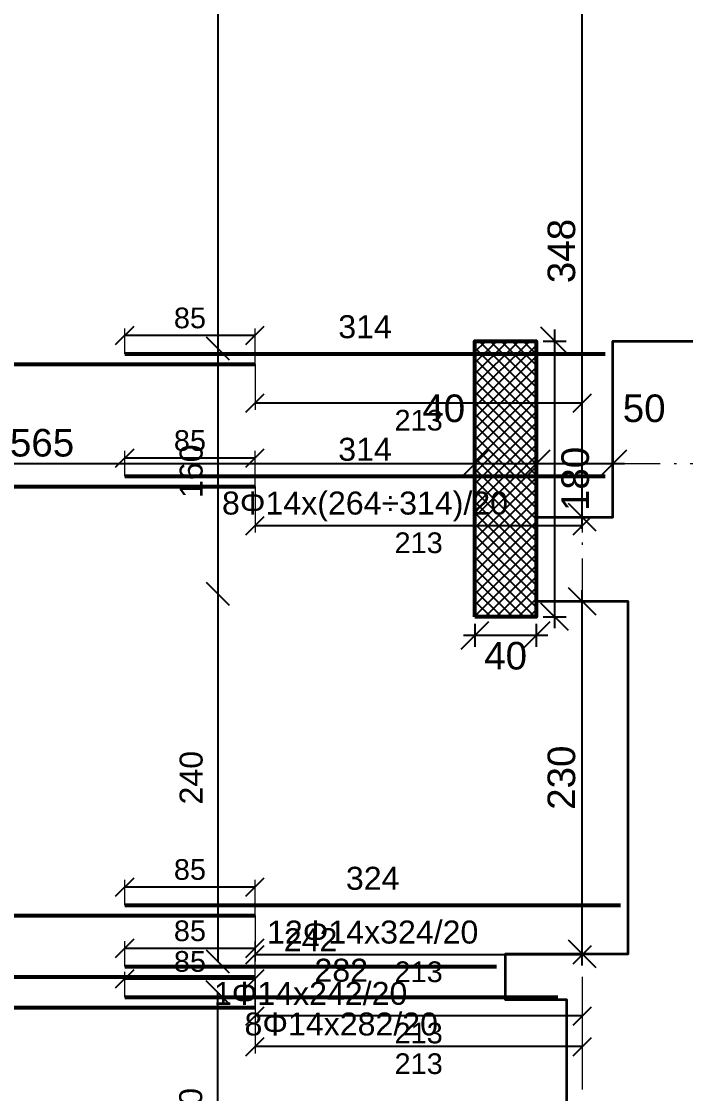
# Model space of a CAD drawing. Header units: millimetres. Extents: x -404 to 6018, y -5139 to 7890.
# Drawn here: x 1294 to 1727, y -4361 to -3662 of the extents above; entities that cross this region are included whole.
import ezdxf
from ezdxf.enums import TextEntityAlignment as Align

# ---------------------------------------------------------------- set-up
doc = ezdxf.new("R2010")
doc.units = ezdxf.units.MM
doc.linetypes.add('ZWCAD_ISO04W100', pattern=[30.5, 24, -3, 0.5, -3])
for name, color, linetype, lineweight in [('AXIS LINES', 255, 'ZWCAD_ISO04W100', 13), ('COLUMN', 140, 'Continuous', 53), ('SLAB', 3, 'Continuous', 35), ('WALL', 10, 'Continuous', 53)]:
    doc.layers.add(name, color=color, linetype=linetype, lineweight=lineweight)
for name, color, linetype in [('FW_DIM', 7, 'Continuous'), ('FW_WALL_HATCH', 8, 'Continuous'), ('REB_TOP_MESH_X', 5, 'Continuous'), ('REB_TOP_MESH_X_AXDIM', 5, 'Continuous'), ('REB_TOP_MESH_X_LAP', 5, 'Continuous'), ('REB_TOP_MESH_X_RANGE', 5, 'Continuous'), ('REB_TOP_MESH_X_TEXT', 5, 'Continuous')]:
    doc.layers.add(name, color=color, linetype=linetype)
doc.styles.add('REBAR_TXT', font='arial.ttf')
doc.styles.get("Standard").update_dxf_attribs({"font": 'arial.ttf'})
doc.dimstyles.new('FW_DIM', dxfattribs={"dimtxt": 18, "dimasz": 9, "dimexe": 7.5, "dimexo": 4.5, "dimgap": 4.5, "dimtad": 1, "dimdec": 0, "dimtxsty": 'Standard', "dimtsz": 9, "dimcen": 2.5, "dimdle": 7.5, "dimclrd": 256, "dimclre": 256, "dimclrt": 7, "dimazin": 3, "dimtfac": 1, "dimtmove": 2, "dimatfit": 3})
doc.dimstyles.new('REBAR LAP', dxfattribs={"dimtxt": 13.5, "dimasz": 2.5, "dimexe": 4.5, "dimexo": 0, "dimgap": 4.5, "dimtad": 1, "dimdec": 0, "dimtxsty": 'Standard', "dimtsz": 6, "dimcen": 2.5, "dimclrd": 6, "dimclre": 6, "dimclrt": 7, "dimazin": 3, "dimtfac": 1, "dimtmove": 2, "dimatfit": 3, "dimlwd": 25, "dimlwe": 18})
doc.dimstyles.new('REBAR M-200', dxfattribs={"dimtxt": 15, "dimasz": 15, "dimexe": 25, "dimexo": 12.5, "dimgap": 10, "dimtad": 1, "dimdec": 0, "dimtxsty": 'Standard', "dimblk": 'NONE', "dimcen": 50, "dimse1": 1, "dimse2": 1, "dimclrd": 6, "dimclre": 6, "dimclrt": 7, "dimazin": 3, "dimtfac": 1, "dimtmove": 2, "dimatfit": 3, "dimldrblk": 'NONE', "dimlwd": 53})
doc.dimstyles.new('REBAR RANGE', dxfattribs={"dimtxt": 15, "dimasz": 2.5, "dimexe": 0, "dimexo": 0, "dimgap": 10, "dimtad": 1, "dimdec": 0, "dimtxsty": 'Standard', "dimtsz": 7.5, "dimcen": 2.5, "dimse1": 1, "dimse2": 1, "dimclrd": 6, "dimclre": 6, "dimclrt": 7, "dimazin": 3, "dimtfac": 1, "dimtmove": 2, "dimatfit": 3, "dimlwd": 25})

# ---------------------------------------------------------------- blocks, each defined once
blk = doc.blocks.new('*D1111')
at = {"color": 6, "lineweight": 53}
blk.add_line((869.5, -4245.11), (1446.5, -4245.11), dxfattribs=at)
at = {"layer": 'Defpoints'}
for p in [(869.5, -4245.11), (869.5, -4245.11), (1446.5, -4245.11)]:
    blk.add_point(p, dxfattribs=at)
at = {"layer": 'REB_TOP_MESH_X', "color": 7, "insert": (1158, -4227.61), "char_height": 15, "attachment_point": 5}
blk.add_mtext('577', dxfattribs=at)
blk = doc.blocks.new('_NONE')
blk = doc.blocks.new('*D1112')
at = {"color": 6, "lineweight": 53}
blk.add_line((1361.5, -4238.36), (1685, -4238.36), dxfattribs=at)
at = {"layer": 'Defpoints'}
for p in [(1361.5, -4238.36), (1361.5, -4238.36), (1685, -4238.36)]:
    blk.add_point(p, dxfattribs=at)
at = {"layer": 'REB_TOP_MESH_X', "color": 7, "insert": (1523.25, -4220.86), "char_height": 15, "attachment_point": 5}
blk.add_mtext('324', dxfattribs=at)
blk = doc.blocks.new('_Oblique')
at = {"color": 0, "linetype": 'ByBlock', "lineweight": -2}
blk.add_line((-0.5, -0.5), (0.5, 0.5), dxfattribs=at)
blk = doc.blocks.new('*D1117')
at = {"color": 6, "lineweight": 18}
for p, q in [((1361.5, -4238.36), (1361.5, -4221.86)), ((1446.5, -4245.11), (1446.5, -4221.86))]:
    blk.add_line(p, q, dxfattribs=at)
at = {"color": 6, "lineweight": 25}
blk.add_line((1361.5, -4226.36), (1446.5, -4226.36), dxfattribs=at)
at = {"layer": 'Defpoints'}
for p in [(1361.5, -4226.36), (1361.5, -4238.36), (1446.5, -4245.11)]:
    blk.add_point(p, dxfattribs=at)
at = {"layer": 'REB_TOP_MESH_X_LAP', "color": 6, "xscale": 12, "yscale": 12}
for p in [(1361.5, -4226.36), (1446.5, -4226.36)]:
    blk.add_blockref('_OBLIQUE', p, dxfattribs=at)
at = {"layer": 'REB_TOP_MESH_X_LAP', "color": 7, "insert": (1404, -4215.11), "char_height": 13.5, "attachment_point": 5}
blk.add_mtext('85', dxfattribs=at)
blk = doc.blocks.new('*D1118')
at = {"color": 6, "lineweight": 18}
for p, q in [((1446.5, -4245.11), (1446.5, -4275.11)), ((1660, -4245.11), (1660, -4275.11))]:
    blk.add_line(p, q, dxfattribs=at)
at = {"color": 6, "lineweight": 25}
blk.add_line((1660, -4270.61), (1446.5, -4270.61), dxfattribs=at)
at = {"layer": 'Defpoints'}
for p in [(1446.5, -4245.11), (1660, -4245.11), (1660, -4270.61)]:
    blk.add_point(p, dxfattribs=at)
at = {"layer": 'REB_TOP_MESH_X_AXDIM', "color": 6, "xscale": 12, "yscale": 12}
for p in [(1446.5, -4270.61), (1660, -4270.61)]:
    blk.add_blockref('_OBLIQUE', p, dxfattribs=at)
at = {"layer": 'REB_TOP_MESH_X_AXDIM', "color": 7, "insert": (1553.25, -4281.86), "char_height": 13.5, "attachment_point": 5}
blk.add_mtext('213', dxfattribs=at)
blk = doc.blocks.new('*D1152')
at = {"color": 6, "lineweight": 53}
blk.add_line((869.5, -4305.11), (1446.5, -4305.11), dxfattribs=at)
at = {"layer": 'Defpoints'}
for p in [(869.5, -4305.11), (869.5, -4305.11), (1446.5, -4305.11)]:
    blk.add_point(p, dxfattribs=at)
at = {"layer": 'REB_TOP_MESH_X', "color": 7, "insert": (1158, -4287.61), "char_height": 15, "attachment_point": 5}
blk.add_mtext('577', dxfattribs=at)
blk = doc.blocks.new('*D1153')
at = {"color": 6, "lineweight": 53}
blk.add_line((1361.5, -4298.36), (1644, -4298.36), dxfattribs=at)
at = {"layer": 'Defpoints'}
for p in [(1361.5, -4298.36), (1361.5, -4298.36), (1644, -4298.36)]:
    blk.add_point(p, dxfattribs=at)
at = {"layer": 'REB_TOP_MESH_X', "color": 7, "insert": (1502.75, -4280.86), "char_height": 15, "attachment_point": 5}
blk.add_mtext('282', dxfattribs=at)
blk = doc.blocks.new('*D1158')
at = {"color": 6, "lineweight": 18}
for p, q in [((1361.5, -4298.36), (1361.5, -4281.86)), ((1446.5, -4305.11), (1446.5, -4281.86))]:
    blk.add_line(p, q, dxfattribs=at)
at = {"color": 6, "lineweight": 25}
blk.add_line((1361.5, -4286.36), (1446.5, -4286.36), dxfattribs=at)
at = {"layer": 'Defpoints'}
for p in [(1361.5, -4286.36), (1361.5, -4298.36), (1446.5, -4305.11)]:
    blk.add_point(p, dxfattribs=at)
at = {"layer": 'REB_TOP_MESH_X_LAP', "color": 6, "xscale": 12, "yscale": 12}
for p in [(1361.5, -4286.36), (1446.5, -4286.36)]:
    blk.add_blockref('_OBLIQUE', p, dxfattribs=at)
at = {"layer": 'REB_TOP_MESH_X_LAP', "color": 7, "insert": (1404, -4275.11), "char_height": 13.5, "attachment_point": 5}
blk.add_mtext('85', dxfattribs=at)
blk = doc.blocks.new('*D1159')
at = {"color": 6, "lineweight": 18}
for p, q in [((1446.5, -4305.11), (1446.5, -4335.11)), ((1660, -4305.11), (1660, -4335.11))]:
    blk.add_line(p, q, dxfattribs=at)
at = {"color": 6, "lineweight": 25}
blk.add_line((1660, -4330.61), (1446.5, -4330.61), dxfattribs=at)
at = {"layer": 'Defpoints'}
for p in [(1446.5, -4305.11), (1660, -4305.11), (1660, -4330.61)]:
    blk.add_point(p, dxfattribs=at)
at = {"layer": 'REB_TOP_MESH_X_AXDIM', "color": 6, "xscale": 12, "yscale": 12}
for p in [(1446.5, -4330.61), (1660, -4330.61)]:
    blk.add_blockref('_OBLIQUE', p, dxfattribs=at)
at = {"layer": 'REB_TOP_MESH_X_AXDIM', "color": 7, "insert": (1553.25, -4341.86), "char_height": 13.5, "attachment_point": 5}
blk.add_mtext('213', dxfattribs=at)
blk = doc.blocks.new('*D1200')
at = {"color": 6, "lineweight": 53}
blk.add_line((869.5, -3965.11), (1446.5, -3965.11), dxfattribs=at)
at = {"layer": 'Defpoints'}
for p in [(869.5, -3965.11), (869.5, -3965.11), (1446.5, -3965.11)]:
    blk.add_point(p, dxfattribs=at)
at = {"layer": 'REB_TOP_MESH_X', "color": 7, "insert": (1158, -3947.61), "char_height": 15, "attachment_point": 5}
blk.add_mtext('577', dxfattribs=at)
blk = doc.blocks.new('*D1201')
at = {"color": 6, "lineweight": 53}
blk.add_line((1361.5, -3958.36), (1675, -3958.36), dxfattribs=at)
at = {"layer": 'Defpoints'}
for p in [(1361.5, -3958.36), (1361.5, -3958.36), (1675, -3958.36)]:
    blk.add_point(p, dxfattribs=at)
at = {"layer": 'REB_TOP_MESH_X', "color": 7, "insert": (1518.25, -3940.86), "char_height": 15, "attachment_point": 5}
blk.add_mtext('314', dxfattribs=at)
blk = doc.blocks.new('*D1206')
at = {"color": 6, "lineweight": 18}
for p, q in [((1361.5, -3958.36), (1361.5, -3941.86)), ((1446.5, -3965.11), (1446.5, -3941.86))]:
    blk.add_line(p, q, dxfattribs=at)
at = {"color": 6, "lineweight": 25}
blk.add_line((1361.5, -3946.36), (1446.5, -3946.36), dxfattribs=at)
at = {"layer": 'Defpoints'}
for p in [(1361.5, -3946.36), (1361.5, -3958.36), (1446.5, -3965.11)]:
    blk.add_point(p, dxfattribs=at)
at = {"layer": 'REB_TOP_MESH_X_LAP', "color": 6, "xscale": 12, "yscale": 12}
for p in [(1361.5, -3946.36), (1446.5, -3946.36)]:
    blk.add_blockref('_OBLIQUE', p, dxfattribs=at)
at = {"layer": 'REB_TOP_MESH_X_LAP', "color": 7, "insert": (1404, -3935.11), "char_height": 13.5, "attachment_point": 5}
blk.add_mtext('85', dxfattribs=at)
blk = doc.blocks.new('*D1207')
at = {"color": 6, "lineweight": 18}
for p, q in [((1446.5, -3965.11), (1446.5, -3995.11)), ((1660, -3965.11), (1660, -3995.11))]:
    blk.add_line(p, q, dxfattribs=at)
at = {"color": 6, "lineweight": 25}
blk.add_line((1660, -3990.61), (1446.5, -3990.61), dxfattribs=at)
at = {"layer": 'Defpoints'}
for p in [(1446.5, -3965.11), (1660, -3965.11), (1660, -3990.61)]:
    blk.add_point(p, dxfattribs=at)
at = {"layer": 'REB_TOP_MESH_X_AXDIM', "color": 6, "xscale": 12, "yscale": 12}
for p in [(1446.5, -3990.61), (1660, -3990.61)]:
    blk.add_blockref('_OBLIQUE', p, dxfattribs=at)
at = {"layer": 'REB_TOP_MESH_X_AXDIM', "color": 7, "insert": (1553.25, -4001.86), "char_height": 13.5, "attachment_point": 5}
blk.add_mtext('213', dxfattribs=at)
blk = doc.blocks.new('*D1210')
at = {"color": 6, "lineweight": 53}
blk.add_line((869.5, -3885.11), (1446.5, -3885.11), dxfattribs=at)
at = {"layer": 'Defpoints'}
for p in [(869.5, -3885.11), (869.5, -3885.11), (1446.5, -3885.11)]:
    blk.add_point(p, dxfattribs=at)
at = {"layer": 'REB_TOP_MESH_X', "color": 7, "insert": (1158, -3867.61), "char_height": 15, "attachment_point": 5}
blk.add_mtext('577', dxfattribs=at)
blk = doc.blocks.new('*D1211')
at = {"color": 6, "lineweight": 53}
blk.add_line((1361.5, -3878.36), (1675, -3878.36), dxfattribs=at)
at = {"layer": 'Defpoints'}
for p in [(1361.5, -3878.36), (1361.5, -3878.36), (1675, -3878.36)]:
    blk.add_point(p, dxfattribs=at)
at = {"layer": 'REB_TOP_MESH_X', "color": 7, "insert": (1518.25, -3860.86), "char_height": 15, "attachment_point": 5}
blk.add_mtext('314', dxfattribs=at)
blk = doc.blocks.new('*D1216')
at = {"color": 6, "lineweight": 18}
for p, q in [((1361.5, -3878.36), (1361.5, -3861.86)), ((1446.5, -3885.11), (1446.5, -3861.86))]:
    blk.add_line(p, q, dxfattribs=at)
at = {"color": 6, "lineweight": 25}
blk.add_line((1361.5, -3866.36), (1446.5, -3866.36), dxfattribs=at)
at = {"layer": 'Defpoints'}
for p in [(1361.5, -3866.36), (1361.5, -3878.36), (1446.5, -3885.11)]:
    blk.add_point(p, dxfattribs=at)
at = {"layer": 'REB_TOP_MESH_X_LAP', "color": 6, "xscale": 12, "yscale": 12}
for p in [(1361.5, -3866.36), (1446.5, -3866.36)]:
    blk.add_blockref('_OBLIQUE', p, dxfattribs=at)
at = {"layer": 'REB_TOP_MESH_X_LAP', "color": 7, "insert": (1404, -3855.11), "char_height": 13.5, "attachment_point": 5}
blk.add_mtext('85', dxfattribs=at)
blk = doc.blocks.new('*D1217')
at = {"color": 6, "lineweight": 18}
for p, q in [((1446.5, -3885.11), (1446.5, -3915.11)), ((1660, -3885.11), (1660, -3915.11))]:
    blk.add_line(p, q, dxfattribs=at)
at = {"color": 6, "lineweight": 25}
blk.add_line((1660, -3910.61), (1446.5, -3910.61), dxfattribs=at)
at = {"layer": 'Defpoints'}
for p in [(1446.5, -3885.11), (1660, -3885.11), (1660, -3910.61)]:
    blk.add_point(p, dxfattribs=at)
at = {"layer": 'REB_TOP_MESH_X_AXDIM', "color": 6, "xscale": 12, "yscale": 12}
for p in [(1446.5, -3910.61), (1660, -3910.61)]:
    blk.add_blockref('_OBLIQUE', p, dxfattribs=at)
at = {"layer": 'REB_TOP_MESH_X_AXDIM', "color": 7, "insert": (1553.25, -3921.86), "char_height": 13.5, "attachment_point": 5}
blk.add_mtext('213', dxfattribs=at)
blk = doc.blocks.new('*D1245')
at = {"color": 6, "lineweight": 53}
blk.add_line((869.5, -4285.11), (1446.5, -4285.11), dxfattribs=at)
at = {"layer": 'Defpoints'}
for p in [(869.5, -4285.11), (869.5, -4285.11), (1446.5, -4285.11)]:
    blk.add_point(p, dxfattribs=at)
at = {"layer": 'REB_TOP_MESH_X', "color": 7, "insert": (1158, -4267.61), "char_height": 15, "attachment_point": 5}
blk.add_mtext('577', dxfattribs=at)
blk = doc.blocks.new('*D1246')
at = {"color": 6, "lineweight": 53}
blk.add_line((1361.5, -4278.36), (1604, -4278.36), dxfattribs=at)
at = {"layer": 'Defpoints'}
for p in [(1361.5, -4278.36), (1361.5, -4278.36), (1604, -4278.36)]:
    blk.add_point(p, dxfattribs=at)
at = {"layer": 'REB_TOP_MESH_X', "color": 7, "insert": (1482.75, -4260.86), "char_height": 15, "attachment_point": 5}
blk.add_mtext('242', dxfattribs=at)
blk = doc.blocks.new('*D1251')
at = {"color": 6, "lineweight": 18}
for p, q in [((1361.5, -4278.36), (1361.5, -4261.86)), ((1446.5, -4285.11), (1446.5, -4261.86))]:
    blk.add_line(p, q, dxfattribs=at)
at = {"color": 6, "lineweight": 25}
blk.add_line((1361.5, -4266.36), (1446.5, -4266.36), dxfattribs=at)
at = {"layer": 'Defpoints'}
for p in [(1361.5, -4266.36), (1361.5, -4278.36), (1446.5, -4285.11)]:
    blk.add_point(p, dxfattribs=at)
at = {"layer": 'REB_TOP_MESH_X_LAP', "color": 6, "xscale": 12, "yscale": 12}
for p in [(1361.5, -4266.36), (1446.5, -4266.36)]:
    blk.add_blockref('_OBLIQUE', p, dxfattribs=at)
at = {"layer": 'REB_TOP_MESH_X_LAP', "color": 7, "insert": (1404, -4255.11), "char_height": 13.5, "attachment_point": 5}
blk.add_mtext('85', dxfattribs=at)
blk = doc.blocks.new('*D1252')
at = {"color": 6, "lineweight": 18}
for p, q in [((1446.5, -4285.11), (1446.5, -4315.11)), ((1660, -4285.11), (1660, -4315.11))]:
    blk.add_line(p, q, dxfattribs=at)
at = {"color": 6, "lineweight": 25}
blk.add_line((1660, -4310.61), (1446.5, -4310.61), dxfattribs=at)
at = {"layer": 'Defpoints'}
for p in [(1446.5, -4285.11), (1660, -4285.11), (1660, -4310.61)]:
    blk.add_point(p, dxfattribs=at)
at = {"layer": 'REB_TOP_MESH_X_AXDIM', "color": 6, "xscale": 12, "yscale": 12}
for p in [(1446.5, -4310.61), (1660, -4310.61)]:
    blk.add_blockref('_OBLIQUE', p, dxfattribs=at)
at = {"layer": 'REB_TOP_MESH_X_AXDIM', "color": 7, "insert": (1553.25, -4321.86), "char_height": 13.5, "attachment_point": 5}
blk.add_mtext('213', dxfattribs=at)
blk = doc.blocks.new('*D1268')
at = {"color": 6, "lineweight": 25}
blk.add_line((1422.38, -3875.11), (1422.38, -3355.11), dxfattribs=at)
at = {"layer": 'Defpoints'}
for p in [(1422.38, -3355.11), (1422.38, -3875.11), (1422.38, -3875.11)]:
    blk.add_point(p, dxfattribs=at)
at = {"layer": 'REB_TOP_MESH_X_RANGE', "color": 6, "xscale": 15, "yscale": 15, "rotation": 90}
for p in [(1422.38, -3355.11), (1422.38, -3875.11)]:
    blk.add_blockref('_OBLIQUE', p, dxfattribs=at)
at = {"layer": 'REB_TOP_MESH_X_RANGE', "color": 7, "insert": (1404.88, -3615.11), "char_height": 15, "attachment_point": 5, "rotation": 90}
blk.add_mtext('520', dxfattribs=at)
blk = doc.blocks.new('*D1271')
at = {"color": 6, "lineweight": 25}
blk.add_line((1422.38, -4275.11), (1422.38, -4035.11), dxfattribs=at)
at = {"layer": 'Defpoints'}
for p in [(1422.38, -4035.11), (1422.38, -4275.11), (1422.38, -4275.11)]:
    blk.add_point(p, dxfattribs=at)
at = {"layer": 'REB_TOP_MESH_X_RANGE', "color": 6, "xscale": 15, "yscale": 15, "rotation": 90}
for p in [(1422.38, -4035.11), (1422.38, -4275.11)]:
    blk.add_blockref('_OBLIQUE', p, dxfattribs=at)
at = {"layer": 'REB_TOP_MESH_X_RANGE', "color": 7, "insert": (1404.88, -4155.11), "char_height": 15, "attachment_point": 5, "rotation": 90}
blk.add_mtext('240', dxfattribs=at)
blk = doc.blocks.new('*D1283')
at = {"color": 6, "lineweight": 25}
blk.add_line((1422.12, -4455.11), (1422.12, -4295.11), dxfattribs=at)
at = {"layer": 'Defpoints'}
for p in [(1422.12, -4295.11), (1422.12, -4455.11), (1422.12, -4455.11)]:
    blk.add_point(p, dxfattribs=at)
at = {"layer": 'REB_TOP_MESH_X_RANGE', "color": 6, "xscale": 15, "yscale": 15, "rotation": 90}
for p in [(1422.12, -4295.11), (1422.12, -4455.11)]:
    blk.add_blockref('_OBLIQUE', p, dxfattribs=at)
at = {"layer": 'REB_TOP_MESH_X_RANGE', "color": 7, "insert": (1404.62, -4375.11), "char_height": 15, "attachment_point": 5, "rotation": 90}
blk.add_mtext('160', dxfattribs=at)
blk = doc.blocks.new('*D1284')
at = {"color": 6, "lineweight": 25}
blk.add_line((1422.38, -4035.11), (1422.38, -3875.11), dxfattribs=at)
at = {"layer": 'Defpoints'}
for p in [(1422.38, -3875.11), (1422.38, -4035.11), (1422.38, -4035.11)]:
    blk.add_point(p, dxfattribs=at)
at = {"layer": 'REB_TOP_MESH_X_RANGE', "color": 6, "xscale": 15, "yscale": 15, "rotation": 90}
for p in [(1422.38, -3875.11), (1422.38, -4035.11)]:
    blk.add_blockref('_OBLIQUE', p, dxfattribs=at)
at = {"layer": 'REB_TOP_MESH_X_RANGE', "color": 7, "insert": (1404.88, -3955.11), "char_height": 15, "attachment_point": 5, "rotation": 90}
blk.add_mtext('160', dxfattribs=at)
blk = doc.blocks.new('*D1318')
for p, q in [((1590, -4054.61), (1590, -4069.61)), ((1630, -4054.61), (1630, -4069.61)), ((1582.5, -4062.11), (1637.5, -4062.11))]:
    blk.add_line(p, q)
at = {"layer": 'Defpoints'}
for p in [(1590, -4050.11), (1630, -4050.11), (1590, -4062.11)]:
    blk.add_point(p, dxfattribs=at)
at = {"layer": 'FW_DIM', "xscale": 18, "yscale": 18}
for p in [(1590, -4062.11), (1630, -4062.11)]:
    blk.add_blockref('_OBLIQUE', p, dxfattribs=at)
at = {"layer": 'FW_DIM', "color": 7, "insert": (1610, -4075.61), "char_height": 18, "attachment_point": 5}
blk.add_mtext('40', dxfattribs=at)
blk = doc.blocks.new('*D1319')
for p, q in [((1642, -4057.61), (1642, -3862.61)), ((1634.5, -3870.11), (1649.5, -3870.11)), ((1634.5, -4050.11), (1649.5, -4050.11))]:
    blk.add_line(p, q)
at = {"layer": 'Defpoints'}
for p in [(1630, -3870.11), (1630, -4050.11), (1642, -4050.11)]:
    blk.add_point(p, dxfattribs=at)
at = {"layer": 'FW_DIM', "xscale": 18, "yscale": 18, "rotation": 90}
for p in [(1642, -3870.11), (1642, -4050.11)]:
    blk.add_blockref('_OBLIQUE', p, dxfattribs=at)
at = {"layer": 'FW_DIM', "color": 7, "insert": (1655.5, -3960.11), "char_height": 18, "attachment_point": 5, "rotation": 90}
blk.add_mtext('180', dxfattribs=at)
blk = doc.blocks.new('*D1382')
for p, q in [((1025, -3945.61), (1025, -3942.61)), ((1590, -3945.61), (1590, -3942.61)), ((1017.5, -3950.11), (1597.5, -3950.11))]:
    blk.add_line(p, q)
at = {"layer": 'Defpoints'}
for p in [(1025, -3950.11), (1025, -3950.11), (1590, -3950.11)]:
    blk.add_point(p, dxfattribs=at)
at = {"layer": 'FW_DIM', "xscale": 18, "yscale": 18}
for p in [(1025, -3950.11), (1590, -3950.11)]:
    blk.add_blockref('_OBLIQUE', p, dxfattribs=at)
at = {"layer": 'FW_DIM', "color": 7, "insert": (1307.5, -3936.61), "char_height": 18, "attachment_point": 5}
blk.add_mtext('565', dxfattribs=at)
blk = doc.blocks.new('*D1383')
for p, q in [((1590, -3945.61), (1590, -3942.61)), ((1630, -3945.61), (1630, -3942.61)), ((1582.5, -3950.11), (1637.5, -3950.11))]:
    blk.add_line(p, q)
at = {"layer": 'Defpoints'}
for p in [(1590, -3950.11), (1590, -3950.11), (1630, -3950.11)]:
    blk.add_point(p, dxfattribs=at)
at = {"layer": 'FW_DIM', "xscale": 18, "yscale": 18}
for p in [(1590, -3950.11), (1630, -3950.11)]:
    blk.add_blockref('_OBLIQUE', p, dxfattribs=at)
at = {"layer": 'FW_DIM', "color": 7, "insert": (1569.6, -3914.11), "char_height": 18, "attachment_point": 5}
blk.add_mtext('40', dxfattribs=at)
blk = doc.blocks.new('*D1384')
for p, q in [((1630, -3945.61), (1630, -3942.61)), ((1680, -3945.61), (1680, -3942.61)), ((1622.5, -3950.11), (1687.5, -3950.11))]:
    blk.add_line(p, q)
at = {"layer": 'Defpoints'}
for p in [(1630, -3950.11), (1630, -3950.11), (1680, -3950.11)]:
    blk.add_point(p, dxfattribs=at)
at = {"layer": 'FW_DIM', "xscale": 18, "yscale": 18}
for p in [(1630, -3950.11), (1680, -3950.11)]:
    blk.add_blockref('_OBLIQUE', p, dxfattribs=at)
at = {"layer": 'FW_DIM', "color": 7, "insert": (1700.4, -3914.11), "char_height": 18, "attachment_point": 5}
blk.add_mtext('50', dxfattribs=at)
blk = doc.blocks.new('*D1454')
for p, q in [((1660, -4277.61), (1660, -4032.61)), ((1655.5, -4040.11), (1652.5, -4040.11)), ((1655.5, -4270.11), (1652.5, -4270.11))]:
    blk.add_line(p, q)
at = {"layer": 'Defpoints'}
for p in [(1660, -4040.11), (1660, -4270.11), (1660, -4270.11)]:
    blk.add_point(p, dxfattribs=at)
at = {"layer": 'FW_DIM', "xscale": 18, "yscale": 18, "rotation": 90}
for p in [(1660, -4040.11), (1660, -4270.11)]:
    blk.add_blockref('_OBLIQUE', p, dxfattribs=at)
at = {"layer": 'FW_DIM', "color": 7, "insert": (1646.5, -4155.11), "char_height": 18, "attachment_point": 5, "rotation": 90}
blk.add_mtext('230', dxfattribs=at)
blk = doc.blocks.new('*D1455')
for p, q in [((1660, -3992.61), (1660, -3630.11)), ((1655.5, -3637.61), (1652.5, -3637.61)), ((1655.5, -3985.11), (1652.5, -3985.11))]:
    blk.add_line(p, q)
at = {"layer": 'Defpoints'}
for p in [(1660, -3637.61), (1660, -3985.11), (1660, -3985.11)]:
    blk.add_point(p, dxfattribs=at)
at = {"layer": 'FW_DIM', "xscale": 18, "yscale": 18, "rotation": 90}
for p in [(1660, -3637.61), (1660, -3985.11)]:
    blk.add_blockref('_OBLIQUE', p, dxfattribs=at)
at = {"layer": 'FW_DIM', "color": 7, "insert": (1646.5, -3811.36), "char_height": 18, "attachment_point": 5, "rotation": 90}
blk.add_mtext('348', dxfattribs=at)

msp = doc.modelspace()

# ---------------------------------------------------------------- hatches: boundary and pattern name
at = {"layer": 'FW_WALL_HATCH'}
h = msp.add_hatch(dxfattribs=at)
h.set_pattern_fill('ANSI37', scale=1.6)
h.paths.add_polyline_path([(1590, -4050.11), (1590, -3870.11), (1630, -3870.11), (1630, -4050.11), (1590, -4050.11)])

# ---------------------------------------------------------------- linework, layer by layer
at = {"layer": 'AXIS LINES', "color": 0, "ltscale": 3}
for points in [[(1660, -1450.07), (1660, -4990.18)], [(-282.57, -3950.11), (2132.41, -3950.11)]]:
    msp.add_lwpolyline(points, dxfattribs=at)
at = {"layer": 'COLUMN', "ltscale": 0.08}
msp.add_lwpolyline([(1590, -3985.11), (1590, -3935.11)], dxfattribs=at)
at = {"layer": 'SLAB', "ltscale": 0.08}
msp.add_lwpolyline([(760.1, -4590.11), (910, -4590.11), (910, -4790.01), (1610, -4790.01), (1610, -4638.32), (1609.9, -4470.11), (1649.9, -4470.11), (1649.9, -4300.01), (1609.9, -4300.01), (1609.9, -4270.11), (1690, -4270.11), (1690, -4040.11), (1630, -4040.11), (1630, -3985.11), (1680, -3985.11), (1680, -3870.11), (1795, -3870.11), (1795, -3350.11), (1680, -3350.11), (1680, -3240.11), (1610, -3240.11), (1610, -3210.21), (1780, -3210.21), (1779.9, -2690.09)], dxfattribs=at)
at = {"layer": 'WALL', "ltscale": 0.08}
msp.add_lwpolyline([(1590, -4050.11), (1590, -3870.11), (1630, -3870.11), (1630, -4050.11)], close=True, dxfattribs=at)

# ---------------------------------------------------------------- texts
at = {"layer": 'REB_TOP_MESH_X_TEXT', "color": 7, "style": 'REBAR_TXT'}
for s, p in [('8Φ14x(264÷314)/20', (1518.25, -3968.36)), ('12Φ14x324/20', (1523.25, -4248.36)), ('1Φ14x242/20', (1482.75, -4288.36)), ('8Φ14x282/20', (1502.75, -4308.36))]:
    msp.add_text(s, height=15, dxfattribs=at).set_placement(p, align=Align.TOP_CENTER)

# ---------------------------------------------------------------- dimensions: what is measured, and where the dimension line sits
at = {"layer": 'FW_DIM'}
for base, p1, p2, text, picture, middle in [((1660, -3985.11), (1660, -3985.11), (1660, -3637.61), '348', '*D1455', (1646.5, -3811.36)), ((1642, -4050.11), (1630, -4050.11), (1630, -3870.11), '180', '*D1319', (1655.5, -3960.11)), ((1660, -4270.11), (1660, -4270.11), (1660, -4040.11), '230', '*D1454', (1646.5, -4155.11))]:
    dim = msp.add_linear_dim(base=base, p1=p1, p2=p2, angle=90, text=text, dimstyle='FW_DIM', override={"dimtmove": 2}, dxfattribs=at)
    dim.commit()
    dim.dimension.update_dxf_attribs({"geometry": picture, "text_midpoint": middle, "dimtype": 160})
for base, p1, p2, text, picture, middle in [((1590, -3950.11), (1590, -3950.11), (1630, -3950.11), '40', '*D1383', (1569.6, -3914.11)), ((1630, -3950.11), (1630, -3950.11), (1680, -3950.11), '50', '*D1384', (1700.4, -3914.11)), ((1025, -3950.11), (1025, -3950.11), (1590, -3950.11), '565', '*D1382', (1307.5, -3936.61)), ((1590, -4062.11), (1590, -4050.11), (1630, -4050.11), '40', '*D1318', (1610, -4075.61))]:
    dim = msp.add_linear_dim(base=base, p1=p1, p2=p2, text=text, dimstyle='FW_DIM', override={"dimtmove": 2}, dxfattribs=at)
    dim.commit()
    dim.dimension.update_dxf_attribs({"geometry": picture, "text_midpoint": middle, "dimtype": 160})
at = {"layer": 'REB_TOP_MESH_X'}
for base, p1, p2, picture, middle in [((1361.5, -3878.36172782), (1361.5, -3878.36172782), (1675, -3878.36172782), '*D1211', (1518.25, -3860.86172782)), ((869.5, -3885.11), (869.5, -3885.11), (1446.5, -3885.11), '*D1210', (1158, -3867.61)), ((1361.5, -3958.36172782), (1361.5, -3958.36172782), (1675, -3958.36172782), '*D1201', (1518.25, -3940.86172782)), ((869.5, -3965.11), (869.5, -3965.11), (1446.5, -3965.11), '*D1200', (1158, -3947.61)), ((1361.5, -4238.36172782), (1361.5, -4238.36172782), (1685, -4238.36172782), '*D1112', (1523.25, -4220.86172782)), ((869.5, -4245.11), (869.5, -4245.11), (1446.5, -4245.11), '*D1111', (1158, -4227.61)), ((1361.5, -4278.36172782), (1361.5, -4278.36172782), (1604, -4278.36172782), '*D1246', (1482.75, -4260.86172782)), ((869.5, -4285.11), (869.5, -4285.11), (1446.5, -4285.11), '*D1245', (1158, -4267.61)), ((1361.5, -4298.36172782), (1361.5, -4298.36172782), (1644, -4298.36172782), '*D1153', (1502.75, -4280.86172782)), ((869.5, -4305.11), (869.5, -4305.11), (1446.5, -4305.11), '*D1152', (1158, -4287.61))]:
    dim = msp.add_linear_dim(base=base, p1=p1, p2=p2, dimstyle='REBAR M-200', dxfattribs=at)
    dim.commit()
    dim.dimension.update_dxf_attribs({"geometry": picture, "text_midpoint": middle})
at = {"layer": 'REB_TOP_MESH_X_AXDIM'}
for base, p1, p2, picture, middle in [((1660, -3910.61172782), (1660, -3885.11172782), (1446.5, -3885.11172782), '*D1217', (1553.25, -3921.86172782)), ((1660, -3990.61172782), (1660, -3965.11172782), (1446.5, -3965.11172782), '*D1207', (1553.25, -4001.86172782)), ((1660, -4270.61172782), (1660, -4245.11172782), (1446.5, -4245.11172782), '*D1118', (1553.25, -4281.86172782)), ((1660, -4310.61172782), (1660, -4285.11172782), (1446.5, -4285.11172782), '*D1252', (1553.25, -4321.86172782)), ((1660, -4330.61172782), (1660, -4305.11172782), (1446.5, -4305.11172782), '*D1159', (1553.25, -4341.86172782))]:
    dim = msp.add_linear_dim(base=base, p1=p1, p2=p2, dimstyle='REBAR LAP', dxfattribs=at)
    dim.commit()
    dim.dimension.update_dxf_attribs({"geometry": picture, "text_midpoint": middle})
at = {"layer": 'REB_TOP_MESH_X_LAP'}
for base, p1, p2, picture, middle in [((1361.5, -3866.36), (1361.5, -3878.36), (1446.5, -3885.11), '*D1216', (1404, -3855.11)), ((1361.5, -3946.36), (1361.5, -3958.36), (1446.5, -3965.11), '*D1206', (1404, -3935.11)), ((1361.5, -4226.36), (1361.5, -4238.36), (1446.5, -4245.11), '*D1117', (1404, -4215.11)), ((1361.5, -4266.36), (1361.5, -4278.36), (1446.5, -4285.11), '*D1251', (1404, -4255.11)), ((1361.5, -4286.36), (1361.5, -4298.36), (1446.5, -4305.11), '*D1158', (1404, -4275.11))]:
    dim = msp.add_linear_dim(base=base, p1=p1, p2=p2, dimstyle='REBAR LAP', dxfattribs=at)
    dim.commit()
    dim.dimension.update_dxf_attribs({"geometry": picture, "text_midpoint": middle})
at = {"layer": 'REB_TOP_MESH_X_RANGE'}
for base, p1, p2, picture, middle in [((1422.38, -3875.11), (1422.38, -3875.11), (1422.38, -3355.11), '*D1268', (1404.88, -3615.11)), ((1422.38, -4035.11), (1422.38, -4035.11), (1422.38, -3875.11), '*D1284', (1404.88, -3955.11)), ((1422.38, -4275.11), (1422.38, -4275.11), (1422.38, -4035.11), '*D1271', (1404.88, -4155.11)), ((1422.12, -4455.11), (1422.12, -4455.11), (1422.12, -4295.11), '*D1283', (1404.62, -4375.11))]:
    dim = msp.add_linear_dim(base=base, p1=p1, p2=p2, angle=90, dimstyle='REBAR RANGE', dxfattribs=at)
    dim.commit()
    dim.dimension.update_dxf_attribs({"geometry": picture, "text_midpoint": middle})

doc.saveas('drawing.dxf')
